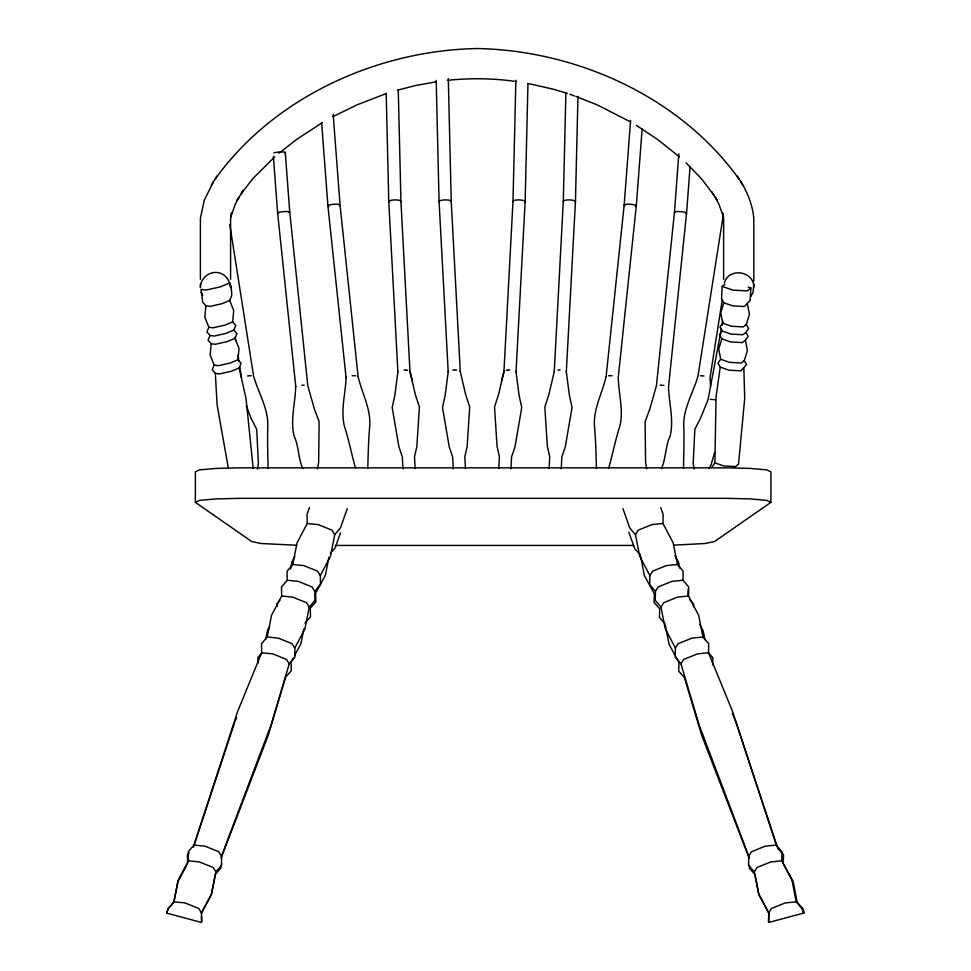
<?xml version="1.0" encoding="UTF-8"?>
<svg xmlns="http://www.w3.org/2000/svg" width="971" height="971" viewBox="0 0 971 971"><rect width="100%" height="100%" fill="white"/><g stroke="black" fill="none" stroke-linecap="round" stroke-linejoin="round"><path stroke-width="1.46" d="M622.957 508.67L629.718 527.884L635.435 534.584L639.719 556.262L649.866 575.572L649.708 584.627L655.425 591.339L655.267 600.394L660.972 607.093L665.256 628.771L675.415 648.082L675.258 657.149L680.962 663.848L699.132 724.924L748.714 856.155L748.556 865.222L754.273 871.922L758.557 893.587L768.704 912.91L768.547 921.965L768.983 913.323L759.019 895.092L755.341 875.976M803.515 913.128L801.973 908.528L796.269 901.828L791.972 880.151L781.825 860.84L781.983 851.773L776.278 845.073L732.559 711.488L708.527 652.767L708.684 643.7L702.968 637L698.683 615.335L688.536 596.012L688.694 586.957L682.977 580.257L683.135 571.191L677.43 564.491L673.146 542.813L662.987 523.503L663.144 514.448L660.729 507.578M712.168 466.626L714.899 462.851L716.064 396.787L720.239 367.111L717.945 363.033L720.676 359.258L718.734 348.917L721.817 338.855L719.523 334.789L722.254 331.002L719.96 326.936L722.691 323.161L720.737 312.808L723.82 302.758L721.526 298.68L722.218 286.384L724.985 284.2M515.88 80.302L512.991 201.325L503.949 371.42M527.957 83.615L525.141 201.616L516.014 371.857M565.887 92.973L563.301 201.325L554.259 371.42M577.963 96.275L575.451 201.616L566.324 371.857M687.941 596.267L688.208 589.069M693.464 606.875L693.561 603.998L689.786 599.799M712.58 664.941L712.848 657.743L708.114 652.5M749.478 865.343L749.381 868.22L755.05 874.507M498.778 468.592L499.41 456.71L497.067 446.514L494.518 407.031L498.548 394.602L503.961 371.529M510.928 468.823L511.559 456.94L514.994 446.854L521.73 407.553L519.024 394.991L515.977 371.456M549.088 468.592L549.72 456.71L547.377 446.514L544.828 407.031L548.858 394.602L554.38 371.116M561.238 468.823L561.869 456.94L565.304 446.854L572.04 407.553L569.334 394.991L566.287 371.456M748.204 287.076L750.862 288.011L750.182 300.306L744.405 306.508L732.595 305.841L723.82 302.758M630.604 120.38L624.171 205.039L606.122 376.566M642.147 128.864L636.284 205.961L618.236 377.488C618.576 393.801 623.758 410.15 619.85 426.196C615.323 439.899 612.689 454.222 608.72 467.949M678.838 153.891L674.481 212.03L656.432 385.681L649.805 409.107L645.12 421.62L645.569 462.172L646.698 468.775M690.065 166.745L686.594 212.94L668.546 386.604C668.885 403.111 674.068 419.666 670.16 435.918C665.329 446.272 666.057 458.166 661.482 468.556M230.588 285.049L230.588 287.525L229.848 282.864L220.466 286.821L206.022 290.074L200.961 289.382L202.757 302.284L205.876 305.829L204.832 317.104L208.862 327.239L206.908 331.924L210.015 335.468L214.19 336.051L226.109 333.356L233.841 330.091L235.795 325.406L232.688 321.862L233.72 310.586L229.69 300.452L231.656 295.767C232.239 285.535 227.639 272.353 215.489 272.438C207.406 272.463 200.427 279.442 200.402 287.525L200.402 283.908M210.015 335.468L208.061 340.153L211.168 343.71L210.137 354.985L214.166 365.108L212.2 369.805L215.319 373.35L217.152 405.21L228.306 467.828M253.188 468.423L246.051 398.693L239.133 367.973L241.099 363.288L237.98 359.743L239.024 348.468L234.994 338.333L236.948 333.648L233.841 330.091M596.437 468.556C596.048 453.943 595.721 439.062 594.349 424.339C593.912 407.723 602.372 392.648 606.122 376.651M257.533 469.029L258.371 463.094L256.696 429.218L251.355 418.974L246.246 405.672M683.463 468.398C683.778 453.651 684.3 438.649 683.693 423.744C684.13 406.922 693.391 392.114 697.979 376.129L723.213 215.489M722.181 300.306L710.032 377.622L710.541 386.604M753.812 283.908L753.071 292.198L750.923 296.398M317.517 468.775L318.658 462.172L319.107 421.62L314.41 409.107L307.795 385.73L289.746 212.03L285.268 152.411M721.453 328.368L708.041 399.712L700.2 418.974L694.86 429.218L693.197 463.094L694.022 469.029M722.011 325.394L722.849 320.94M265.726 639.367L267.438 630.531L269.562 626.611M290.56 569.079L291.992 561.724L294.82 556.492M303.777 629.038L300.925 643.761L294.577 655.522M328.902 557.293L325.479 574.953L315.599 593.245L315.866 601.874L310.259 608.198L310.526 616.84L304.918 623.151M201.495 922.45L166.684 913.128L168.226 908.528L173.93 901.828L178.227 880.151L188.374 860.84L188.216 851.773L193.933 845.073L237.64 711.488L261.672 652.767L261.515 643.7L267.231 637L271.516 615.335L281.663 596.012L281.505 586.957L287.222 580.257L287.064 571.191L292.769 564.491L297.053 542.813L307.212 523.503L307.054 514.448L309.47 507.578M287.222 580.257L298.218 581.35L311.994 586.897L314.774 591.339L314.932 600.394L309.227 607.093L304.943 628.771L294.783 648.082L294.941 657.149L289.237 663.848L271.067 724.924L221.485 856.155L221.643 865.222L215.938 871.922L211.642 893.587L201.495 912.91L201.652 921.965L201.47 916.236M347.242 508.67L340.481 527.884L334.764 534.584L330.48 556.262L320.333 575.572L320.491 584.627L314.774 591.339M501.449 380.923L504.07 371.116M714.741 452.413L710.99 464.975L709.061 468.532M722.691 323.161L731.454 326.244L743.264 326.911L746.311 324.496L749.394 314.434L747.452 304.093M720.676 359.258L729.439 362.341L741.261 363.008L744.296 360.593L747.379 350.543L745.437 340.19L748.168 336.415L745.874 332.349L748.605 328.562L746.311 324.496M193.46 847.161L234.412 723.201M166.684 913.128L168.165 908.759L173.773 902.435L177.778 881.838L186.942 864.858M340.493 532.861L335.08 548.032L330.407 553.3M221.133 858.085L268.36 735.011L285.705 677.005L291.312 670.694L291.045 662.052L293.157 658.132M234.885 721.781L236.621 717.605M724.366 282.864C728.833 266.952 754.467 271.018 753.812 287.525M213.317 182.026L204.286 200.208L200.402 218.196L200.402 279.308M201.373 913.347L211.253 895.068L215.259 874.458L220.854 868.135L220.769 865.258M216.29 177.256L215.246 178.967C274.198 96.894 377.318 50.383 477.101 48.55C576.883 50.383 680.016 96.894 738.955 178.967L737.911 177.256M635.435 534.584L638.214 530.142L651.99 524.607L662.987 523.503M649.866 575.572L652.646 571.13L666.422 565.583L677.43 564.491M655.425 591.339L658.204 586.897L671.981 581.35L682.977 580.257M660.972 607.093L663.751 602.651L677.54 597.116L688.536 596.012M675.415 648.082L678.195 643.639L691.971 638.105L702.968 637M680.962 663.848L683.742 659.406L697.53 653.859L708.527 652.767M748.714 856.155L751.493 851.713L765.269 846.178L776.278 845.073M754.273 871.922L757.04 867.479L770.828 861.932L781.825 860.84M768.704 912.91L771.484 908.468L785.26 902.921L796.269 901.828M240.541 194.758L243.248 190.413L236.827 200.645L238.805 197.501L235.237 204.298L230.77 216.994L231.499 213.013L230.588 218.791L230.588 279.308M211.338 185.17L217.188 175.885M720.239 367.111L729.003 370.194L740.812 370.861L746.59 364.671L744.296 360.593M241.342 193.435L252.97 178.47L274.708 156.926M397.94 371.456L394.894 394.991L392.187 407.553L398.923 446.854L402.346 456.94L402.977 468.823M448.25 371.456L445.204 394.991L442.497 407.553L449.233 446.854L452.656 456.94L453.287 468.823M346.101 377.282C345.542 393.583 340.53 410.102 344.377 426.196C348.905 439.899 351.538 454.222 355.507 467.949M279.854 600.442L277.051 603.61L277.136 606.487M261.575 653.24L257.837 657.452L258.007 663.217M189.248 852.805L187.379 854.905L187.646 863.547M295.791 386.458L295.682 386.543C295.342 403.062 290.159 419.642 294.067 435.918C298.898 446.272 298.17 458.166 302.746 468.556M279.078 153.187L296.908 139.217L322.299 122.686M750.862 288.011L747.172 290.936L732.85 290.123L722.218 286.384M745.874 332.349L742.827 334.764L731.017 334.085L722.254 331.002M745.437 340.19L742.39 342.605L730.58 341.938L721.817 338.855M296.677 545.241L260.993 543.505L251.683 541.502L195.365 502.359L195.365 471.857L199.48 469.879L216.035 468.398L239.934 467.84L726.344 467.84L750.243 468.398L766.799 469.879L770.913 471.857L770.913 502.359L714.595 541.502L705.274 543.505L673.91 545.144M333.004 116.605L357.037 104.844L385.56 93.835M195.365 502.359L199.48 500.381L216.035 498.9L239.934 498.341L726.344 498.341L750.243 498.9L766.799 500.381L770.913 502.359M229.69 300.452L221.958 303.717L210.052 306.399L205.876 305.829M232.688 321.862L224.956 325.127L213.05 327.81L208.862 327.239M234.994 338.333L227.263 341.586L215.344 344.28L211.168 343.71M237.98 359.743L230.248 362.996L218.341 365.691L214.166 365.108M239.133 367.973L231.401 371.238L219.495 373.92L215.319 373.35M397.588 90.169L415.37 85.569L436.197 81.807M768.716 922.45L804.316 912.91L802.835 908.553L797.155 902.265L793.186 881.68L783.233 863.45L783.548 854.808L777.868 848.52L735.884 721.938L732.377 713.6M506.219 370.267L506.85 370.157M247.617 375.995L248.394 375.911M452.802 370.072L453.578 370.024M507.566 370.085L508.294 370.024M557.876 370.085L558.604 370.024M608.441 375.777L609.072 375.728M249.171 375.826L249.899 375.777M352.145 375.765L352.934 375.728M301.835 385.293L302.624 385.244M447.413 80.326C470.413 77.947 493.729 78.214 516.608 81.613M250.615 375.728L251.246 375.716M303.401 385.208L304.129 385.196M404.057 370L404.846 370M454.367 370L455.156 370M353.711 375.704L354.439 375.704M509.071 370L509.86 370M559.381 370L560.17 370M609.788 375.704L610.516 375.704M335.505 545.435L633.796 545.435M710.384 399.421L711.015 399.433M700.322 375.716L700.953 375.728M660.098 385.196L660.826 385.208M355.155 375.728L355.787 375.777M455.933 370.024L456.661 370.085M405.623 370.024L406.351 370.085M611.293 375.728L612.082 375.765M661.603 385.244L662.392 385.293M711.731 399.469L712.459 399.506M701.669 375.777L702.397 375.826M663.169 385.353L663.958 385.426M713.224 399.579L714.013 399.651M703.162 375.911L703.951 375.995M307.212 523.503L318.209 524.607L331.985 530.142L334.764 534.584M292.769 564.491L303.777 565.583L317.553 571.13L320.333 575.572M281.663 596.012L292.672 597.116L306.448 602.651L309.227 607.093M267.231 637L278.228 638.105L292.004 643.639L294.783 648.082M261.672 652.767L272.681 653.859L286.457 659.406L289.237 663.848M193.933 845.073L204.93 846.178L218.706 851.713L221.485 856.155M188.374 860.84L199.371 861.932L213.159 867.479L215.938 871.922M173.93 901.828L184.939 902.921L198.715 908.468L201.495 912.91M407.055 370.157L407.686 370.267M714.79 399.736L715.566 399.834M527.775 83.397L553.943 89.356L567.319 93.422M714.899 462.851L723.674 465.934L735.484 466.602L738.518 464.187L744.708 398.413L743.859 368.446M576.119 96.542L597.177 104.844L630.616 121.945M569.868 94.272L574.711 96.044M636.454 125.417L657.294 139.217L679.494 156.926M295.767 386.676L277.621 212.94L273.373 156.307M686.084 162.849L701.232 178.47L713.661 194.758M640.435 555.024L634.755 548.736L628.832 532.217M665.074 623.698L659.394 617.41L659.71 608.768L654.041 602.481L654.357 593.839L644.392 575.609L640.714 556.492M346.077 377.61L327.931 205.961L321.619 122.807M737.025 175.885C745.849 188.447 752.331 202.818 753.812 218.196L753.812 281.044M711.731 191.675L717.387 200.645L715.409 197.501L718.965 204.298L723.431 216.994L722.703 213.013L723.626 218.791L723.626 279.308M740.897 182.026L742.876 185.17M675.015 555.679L678.571 562.197L679.7 568.071M699.654 624.353L703.21 630.871L704.91 639.695M448.201 371.857L439.074 201.616L436.185 80.423M397.892 371.857L388.764 201.616L386.191 93.265M201.143 292.198L202.745 295.354M749.151 858.17L701.705 735.35L684.349 677.442L678.68 671.155L678.996 662.513L669.031 644.283L665.353 625.166M358.105 376.651C361.855 392.648 370.315 407.723 369.866 424.339C368.507 439.062 368.167 453.943 367.791 468.556M409.956 371.529L415.357 394.602L419.399 407.031L416.85 446.514L414.508 456.71L415.139 468.592M460.157 371.116L465.667 394.602L469.709 407.031L467.16 446.514L464.818 456.71L465.449 468.592M409.847 371.116L412.457 380.923M229.751 224.41L253.589 376.068C258.14 392.09 267.438 406.91 267.875 423.744C267.268 438.649 267.778 453.651 268.105 468.398M235.225 337.483L235.686 340.457M238.029 355.325L238.963 361.273M239.898 367.22L241.536 377.622M358.105 376.566L340.056 205.039L333.162 114.335M460.278 371.42L451.224 201.325L448.311 78.627M409.968 371.42L400.926 201.325L398.268 89.963M278.483 213.304A6.081 0.85 -4.3 0 1 279.709 212.139A6.081 0.85 -4.3 0 1 287.513 211.544A6.081 0.85 -4.3 0 1 288.982 212.503M273.907 152.848A6.081 0.85 -4.3 0 1 282.16 151.913A6.081 0.85 -4.3 0 1 284.515 152.884M675.233 212.503A6.081 0.85 4.3 0 1 676.714 211.544A6.081 0.85 4.3 0 1 684.506 212.139A6.081 0.85 4.3 0 1 685.732 213.304M439.293 202.017A6.081 1.566 -1.4 0 1 445.119 199.905A6.081 1.566 -1.4 0 1 451.03 201.737M563.496 201.737A6.081 1.566 1.4 0 1 569.419 199.905A6.081 1.566 1.4 0 1 575.245 202.017M624.923 205.731A6.081 1.262 4.3 0 1 626.404 204.238A6.081 1.262 4.3 0 1 634.197 204.832A6.081 1.262 4.3 0 1 635.422 206.532M388.983 202.017A6.081 1.566 -1.4 0 1 394.809 199.905A6.081 1.566 -1.4 0 1 400.72 201.737M513.186 201.737A6.081 1.566 1.4 0 1 519.109 199.905A6.081 1.566 1.4 0 1 524.935 202.017M328.793 206.532A6.081 1.262 -4.3 0 1 330.019 204.832A6.081 1.262 -4.3 0 1 337.823 204.238A6.081 1.262 -4.3 0 1 339.292 205.731"/></g></svg>
